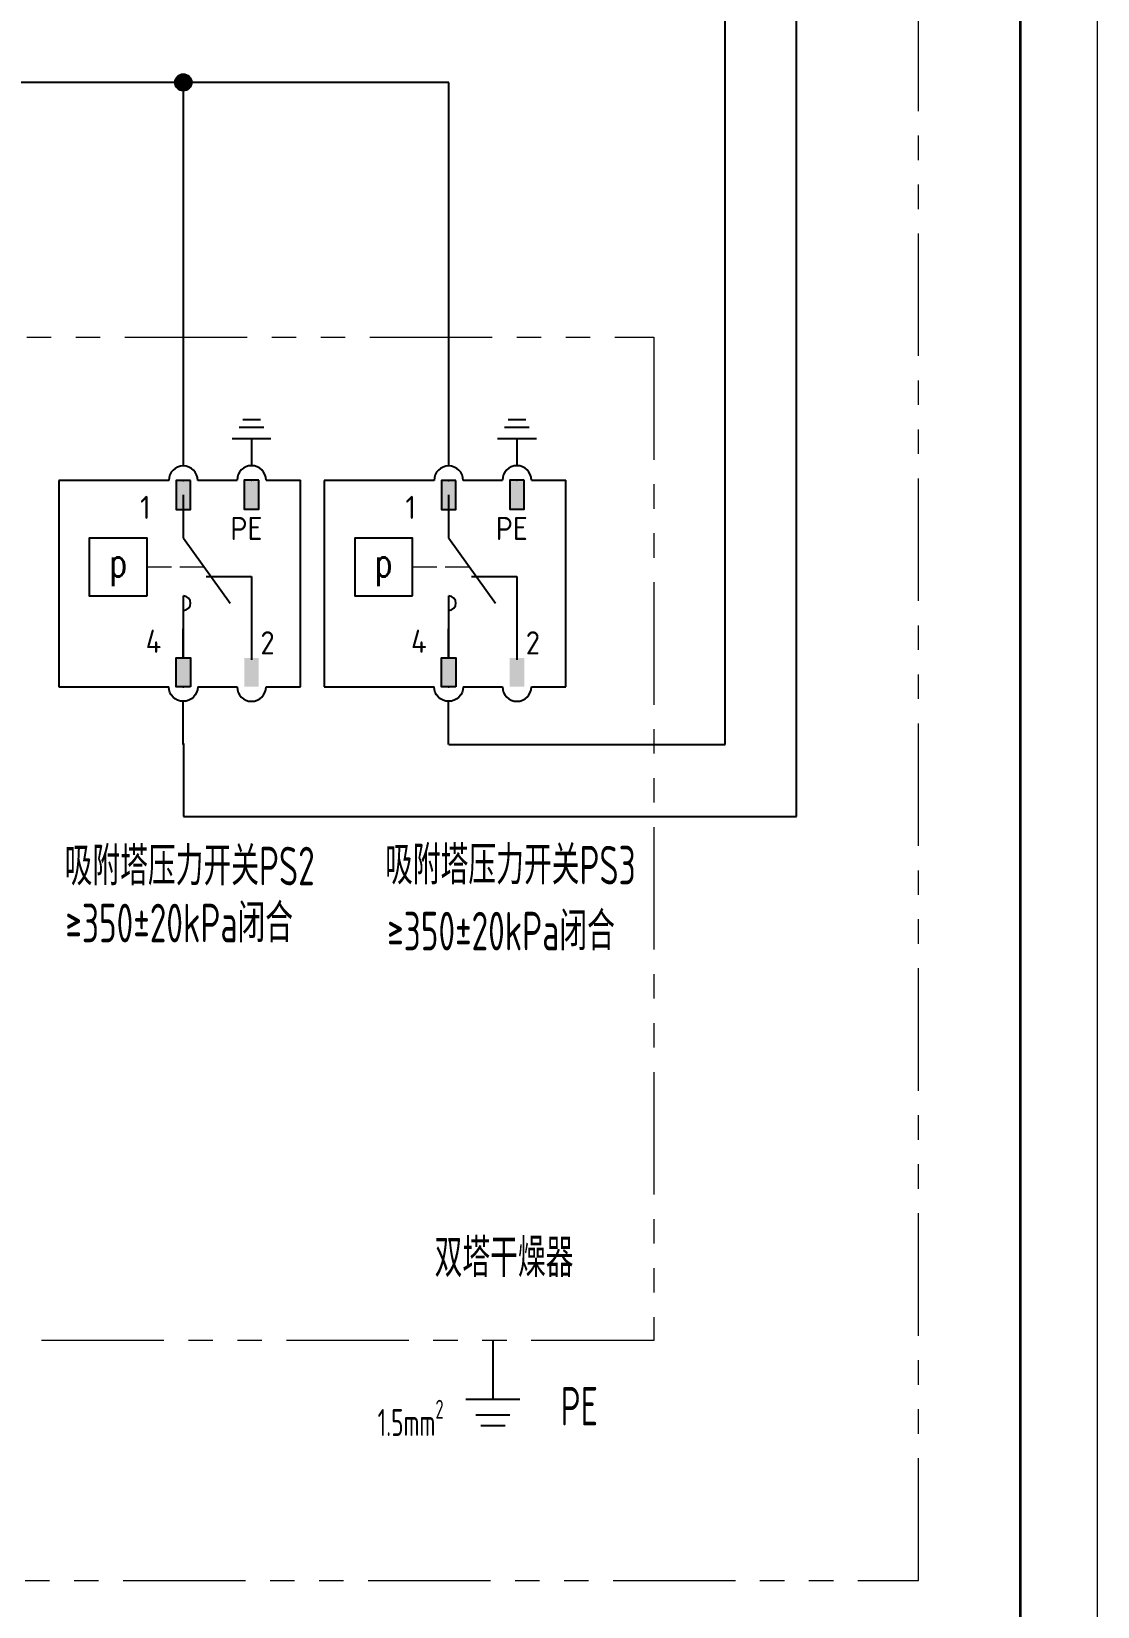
# Model space of a CAD drawing. Header units: millimetres. Extents: x 0 to 840, y 0 to 594.
# Drawn here: x 701.8 to 840, y 130.8 to 335 of the extents above; entities that cross this region are included whole.
import ezdxf
from ezdxf.enums import TextEntityAlignment as Align

# ---------------------------------------------------------------- set-up
doc = ezdxf.new("R2010")
doc.units = ezdxf.units.MM
for name, pattern in [('CENTER2', [12, 7, -1, 1, -1, 1, -1]), ('PHANTOM2', [31.75, 15.875, -3.175, 3.175, -3.175, 3.175, -3.175]), ('虚线', [2, 1, -1])]:
    doc.linetypes.add(name, pattern=pattern)
for name, color, linetype, lineweight in [('AM_3', 3, '虚线', 13), ('BLK_0.5mm^2', 7, 'Continuous', 18), ('MISC', 2, 'Continuous', 18), ('双点划线', 6, 'CENTER2', 18), ('尺寸线层', 3, 'Continuous', 13), ('标注', 3, 'Continuous', 18), ('粗实线层', 7, 'Continuous', 25)]:
    doc.layers.add(name, color=color, linetype=linetype, lineweight=lineweight)
doc.styles.add('PIN', font='simplex.shx', dxfattribs={"width": 0.75, "bigfont": 'gbcbig.shx'})
doc.styles.add('WD_IEC', font='isocp2.shx', dxfattribs={"width": 0.9, "bigfont": 'gbcbig.shx'})
doc.styles.add('标准', font='isoct2.shx')
doc.styles.add('海泰标注样式', font='isocp.shx', dxfattribs={"width": 0.7, "bigfont": 'gbcbig.shx'})
doc.styles.add('海泰汉字样式', font='仿宋_GB2312.ttf', dxfattribs={"width": 0.7})

# ---------------------------------------------------------------- blocks, each defined once
blk = doc.blocks.new('NJHT-A1')
at = {"color": 7, "linetype": 'Continuous', "lineweight": 18}
blk.add_line((840, 0), (840, 594), dxfattribs=at)
at = {"color": 7, "linetype": 'Continuous', "lineweight": 35}
blk.add_line((830, 10), (830, 584), dxfattribs=at)
at = {"color": 2, "linetype": 'Continuous', "lineweight": 18, "style": '海泰汉字样式', "width": 0.6}
blk.add_attdef('5', text='', height=5, rotation=180, dxfattribs=at).set_placement((50, 578.5), align=Align.MIDDLE_CENTER)
at = {"color": 2, "linetype": 'Continuous', "lineweight": 18, "style": '海泰汉字样式'}
for tag, height, width, p in [('1', 5, 0.7, (805, 59.25)), ('2', 5, 0.7, (805, 51.75)), ('7', 5, 0.7, (755, 50.5)), ('3', 5, 0.6, (805, 38)), ('12', 3.5, 0.7, (668, 34.5)), ('13', 3.5, 0.6, (682, 34.5)), ('20', 3.5, 0.7, (708, 34.5)), ('21', 3.5, 0.6, (722, 34.5)), ('14', 3.5, 0.7, (668, 27.5)), ('15', 3.5, 0.6, (682, 27.5)), ('22', 3.5, 0.7, (708, 27.5)), ('23', 3.5, 0.6, (722, 27.5)), ('4', 5, 0.6, (805, 22.5)), ('8', 3.5, 0.7, (762, 22.5)), ('9', 3.5, 0.7, (774, 22.5)), ('16', 3.5, 0.7, (668, 20.5)), ('17', 3.5, 0.6, (682, 20.5)), ('24', 3.5, 0.7, (708, 20.5)), ('25', 3.5, 0.6, (722, 20.5)), ('18', 3.5, 0.7, (668, 13.5)), ('19', 3.5, 0.6, (682, 13.5)), ('26', 3.5, 0.7, (708, 13.5)), ('27', 3.5, 0.6, (722, 13.5)), ('11', 3.5, 0.7, (742.5, 13.5)), ('10', 3.5, 0.7, (767.5, 13.5)), ('6', 3.5, 0.7, (811.57, 13.5))]:
    blk.add_attdef(tag, text='', height=height, dxfattribs=dict(at, width=width)).set_placement(p, align=Align.MIDDLE_CENTER)
blk = doc.blocks.new('bfcgb')
blk.add_hatch(color=256).paths.add_polyline_path([(1495.06, 338, 1), (1492.9, 338, 1)])
blk.add_circle((1493.98, 338), 1.08)
blk = doc.blocks.new('gwae')
blk.add_hatch(color=256).paths.add_polyline_path([(413.18, 275.01), (413.18, 278.76), (411.3, 278.76), (411.3, 275.01)], flags=0)
for p, q in [((412.24, 286.26), (412.24, 280.64)), ((412.24, 275.01), (412.24, 271.26))]:
    blk.add_line(p, q)
blk.add_lwpolyline([(413.18, 278.76), (411.3, 278.76), (411.3, 275.01), (413.18, 275.01)], close=True)
blk.add_arc((412.24, 278.76), 1.88, 0, 180)
blk.add_point((412.24, 278.76))
blk = doc.blocks.new('ftest')
for points in [[(1925.35, -430.96), (1925.35, -427.21), (1923.47, -427.21), (1923.47, -430.96)], [(1925.35, -450.24), (1925.35, -453.99), (1923.47, -453.99), (1923.47, -450.24)]]:
    blk.add_hatch(color=256).paths.add_polyline_path(points, flags=0)
at = {"color": 2}
for p, q in [((1926, -420.37), (1922.82, -420.37)), ((1925.55, -419.39), (1923.27, -419.39)), ((1926.93, -421.83), (1921.89, -421.83))]:
    blk.add_line(p, q, dxfattribs=at)
for p, q in [((1924.41, -421.83), (1924.41, -425.34)), ((1913.69, -427.24), (1899.43, -427.24)), ((1899.43, -427.24), (1899.43, -453.99)), ((1917.44, -427.21), (1922.54, -427.21)), ((1926.29, -427.21), (1930.76, -427.21)), ((1930.76, -453.99), (1930.76, -427.21)), ((1915.57, -434.71), (1915.57, -429.09)), ((1915.57, -434.71), (1921.62, -443.15)), ((1918.54, -439.7), (1924.41, -439.7)), ((1924.41, -439.7), (1924.41, -450.5)), ((1915.57, -449.71), (1915.57, -442.21)), ((1915.57, -450.24), (1915.57, -446.49)), ((1899.43, -453.99), (1913.69, -453.99)), ((1917.44, -453.99), (1922.54, -453.99)), ((1926.29, -453.99), (1930.76, -453.99))]:
    blk.add_line(p, q)
for points in [[(1925.35, -427.21), (1923.47, -427.21), (1923.47, -430.96), (1925.35, -430.96)], [(1910.88, -442.21), (1910.88, -434.71), (1903.38, -434.71), (1903.38, -442.21)], [(1916.5, -453.99), (1914.63, -453.99), (1914.63, -450.24), (1916.5, -450.24)]]:
    blk.add_lwpolyline(points, close=True)
for centre, radius, start, end in [((1924.41, -427.21), 1.88, 0, 180), ((1915.57, -443.15), 0.938, 270, 90), ((1924.41, -453.99), 1.88, 180, 0)]:
    blk.add_arc(centre, radius, start, end)
for p in [(1924.41, -427.21), (1915.57, -453.99)]:
    blk.add_point(p)
at = {"layer": 'MISC'}
for p, q in [((1910.88, -438.46), (1914.04, -438.46)), ((1915.1, -438.46), (1918.26, -438.46))]:
    blk.add_line(p, q, dxfattribs=at)
blk.add_blockref('gwae', (1503.32, -706))
at = {"xscale": -1, "rotation": 180}
blk.add_blockref('gwae', (1503.32, -175.23), dxfattribs=at)
at = {"insert": (1907.13, -438.46), "char_height": 3.75, "width": 3.817, "attachment_point": 5, "style": 'PIN'}
blk.add_mtext('\\T1;p', dxfattribs=at)
at = {"layer": 'AM_3', "style": 'WD_IEC'}
for tag, p in [('1', (1911.31, -432.23)), ('PE', (1925.82, -434.97)), ('4', (1912.71, -449.59)), ('2', (1927.4, -449.79))]:
    blk.add_attdef(tag, text='', height=3, dxfattribs=at).set_placement(p, align=Align.RIGHT)

msp = doc.modelspace()

# ---------------------------------------------------------------- linework, layer by layer
for p, q in [((718.98513, 328.36076), (644.1791, 328.36076)), ((755.90333, 328.36076), (718.98513, 328.36076)), ((721.50612, 284.26815), (721.50612, 328.36076)), ((755.90333, 284.26815), (755.90333, 328.36076)), ((761.63395, 165.28054), (761.63395, 157.66915))]:
    msp.add_line(p, q)
at = {"color": 1}
for p, q in [((758.12878, 157.66915), (765.13912, 157.66915)), ((759.42909, 155.63585), (763.83881, 155.63585)), ((760.05097, 154.28032), (763.21693, 154.28032))]:
    msp.add_line(p, q, dxfattribs=at)
at = {"layer": '双点划线', "linetype": 'PHANTOM2'}
for p, q in [((816.7777, 134.14876), (816.7777, 424.31479)), ((586.91794, 295.32415), (782.48221, 295.32415)), ((782.48221, 295.32415), (782.48221, 165.28054)), ((782.48221, 165.28054), (586.91794, 165.28054)), ((46.9516, 134.14876), (816.7777, 134.14876))]:
    msp.add_line(p, q, dxfattribs=at)
at = {"layer": '粗实线层'}
for p, q in [((800.97312, 233.19664), (800.97312, 349.18911)), ((791.72951, 242.51536), (791.72951, 339.65116)), ((721.50593, 242.64631), (721.50593, 233.19664)), ((755.90314, 242.51536), (791.72951, 242.51536)), ((721.50593, 233.19664), (800.97312, 233.19664))]:
    msp.add_line(p, q, dxfattribs=at)

# ---------------------------------------------------------------- block references
for name, p in [('NJHT-A1', (0, 0)), ('bfcgb', (-772.47799, -9.64032))]:
    msp.add_blockref(name, p)
for p in [(-1194.06084, 704.00509), (-1159.66363, 704.00509)]:
    msp.add_blockref('ftest', p, dxfattribs=at).add_auto_attribs({'PE': 'PE', '2': '2', '4': '4', '1': '1'})

# ---------------------------------------------------------------- texts
at = {"layer": 'BLK_0.5mm^2', "char_height": 5, "width": 35.8096004, "attachment_point": 1, "line_spacing_factor": 0.99982, "style": '标准'}
for s, insert in [('{\\Fisocp2,gbcbig|c134;\\C3;吸附塔压力开关\\W0.7;PS2}', (706.11328, 229.28133)), ('{\\Fisocp2,gbcbig|c134;\\C3;吸附塔压力开关\\W0.7;PS3}', (747.65043, 229.39802)), ('{\\Fisocp2,gbcbig|c134;\\C3;双塔干燥器}', (754.07432, 178.49498))]:
    msp.add_mtext(s, dxfattribs=dict(at, insert=insert))
at = {"layer": '尺寸线层', "char_height": 5, "attachment_point": 1, "style": '海泰标注样式'}
for insert, width in [((706.21738, 221.89254), 43.9661139), ((747.93242, 220.84591), 44.4676846)]:
    msp.add_mtext('{\\Fisocp2,gbcbig|c134;≥}3{\\Fisocp,@extfont2|c134;5\\Fisocp,@extfont2|c128;0%%P20kPa\\Fisocp2,gbcbig|c134;\\W1;闭合}', dxfattribs=dict(at, insert=insert, width=width))
at = {"layer": '尺寸线层', "insert": (770.40774, 159.25539), "char_height": 5, "width": 26.6587087, "attachment_point": 1, "line_spacing_factor": 0.99982, "style": '标准'}
msp.add_mtext('{\\Fisocp2,gbcbig|c134;\\W0.7;\\C3;PE}', dxfattribs=at)
at = {"layer": '标注', "color": 2, "insert": (746.69623, 157.59139), "char_height": 3.5, "width": 12.7561908, "attachment_point": 1, "style": '海泰标注样式'}
msp.add_mtext('\\A1;1.5mm{\\H0.7x;\\S2^ ;}', dxfattribs=at)

doc.saveas('drawing.dxf')
